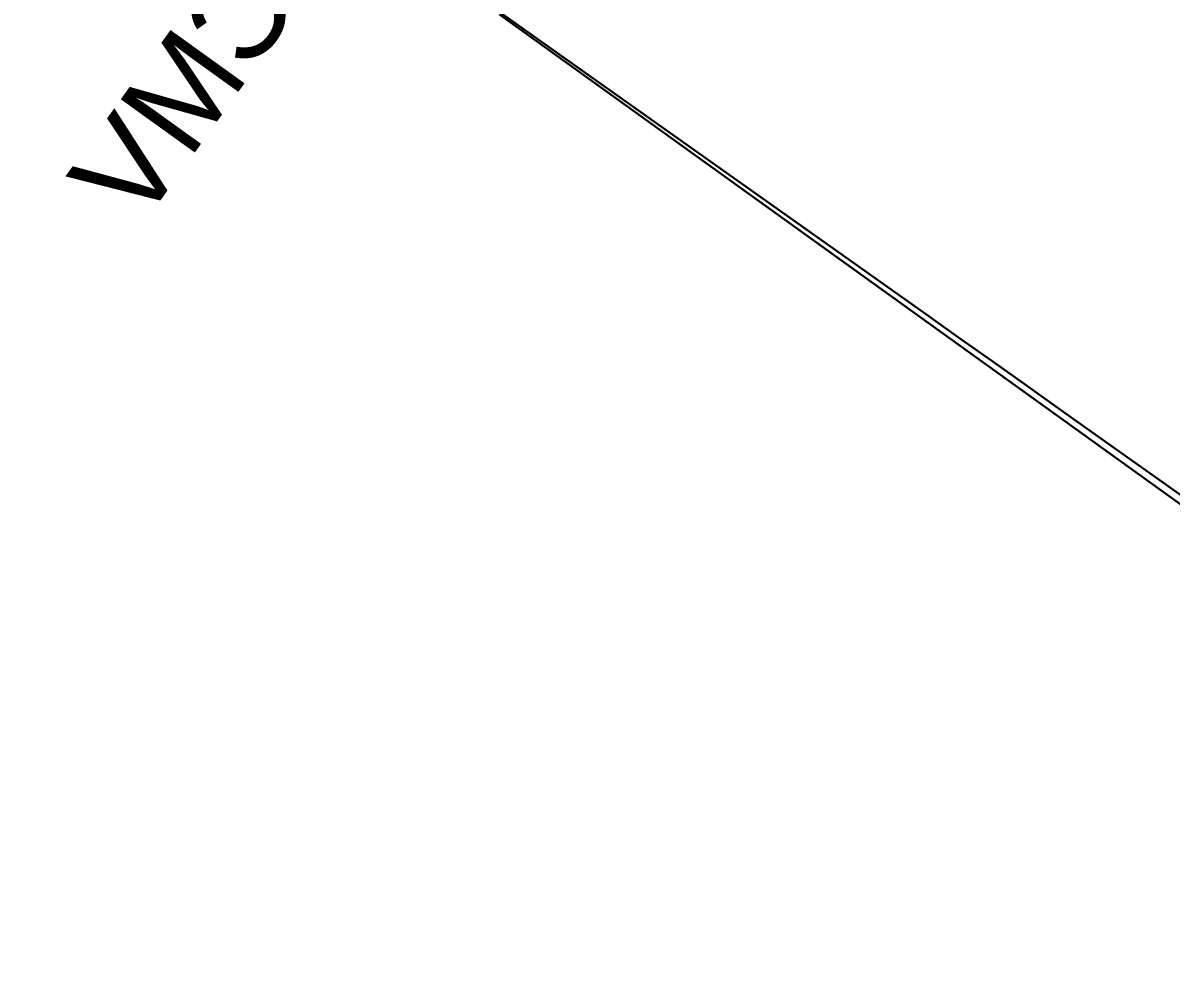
# Model space of a CAD drawing. Header units: metres. Extents: x 307927 to 319454, y 7427883 to 7434056.
# Drawn here: x 309110.2 to 309119.01, y 7432752.86 to 7432760.15 of the extents above; entities that cross this region are included whole.
import ezdxf

# ---------------------------------------------------------------- set-up
doc = ezdxf.new("R2010")
doc.units = ezdxf.units.M
doc.header["$LTSCALE"] = 10
doc.layers.get('0').update_dxf_attribs({"color": 255})
doc.layers.add('Jundiai - Layout MRS_v4_2013-mod$0$--Estudo MRS - Alternativa 1', color=2, linetype='Continuous', lineweight=30)
doc.layers.add('Jundiai - Layout MRS_v4_2013-mod$0$X-VIA-A-REMANEJAR', color=2, linetype='Continuous')
doc.styles.add('Jundiai - Layout MRS_v4_2013-mod$0$Standard', font='arial.ttf')

# ---------------------------------------------------------------- blocks, each defined once
blk = doc.blocks.new('Jundiai - Layout MRS_v4_2013-mod$0$amv10_ot_dm_e-flat-4')
at = {"layer": 'Jundiai - Layout MRS_v4_2013-mod$0$--Estudo MRS - Alternativa 1'}
blk.add_line((-9.5948, 2.7056), (0, 0), dxfattribs=at)
at = {"layer": 'Jundiai - Layout MRS_v4_2013-mod$0$--Estudo MRS - Alternativa 1', "style": 'Jundiai - Layout MRS_v4_2013-mod$0$Standard'}
blk.add_text('CMV', height=0.7, rotation=74.25213, dxfattribs=at).set_placement((-10.6151, 3.8069))
blk = doc.blocks.new('ACAD_Jundiai-plataforma-acucar_Rn_2020 09 10 - GEOFERENCIADO')
at = {"layer": 'Jundiai - Layout MRS_v4_2013-mod$0$X-VIA-A-REMANEJAR', "lineweight": 30}
for points in [[(309208.4934, 7432692.3181), (309133.4108, 7432746.2909, 0.00166), (309117.1222, 7432757.918), (309045.8005, 7432808.4722, -0.003106), (309015.6634, 7432830.1165), (308973.9367, 7432860.4789, 0.003134), (308943.2555, 7432882.5114), (308848.5473, 7432949.6263, -0.002246), (308826.7206, 7432965.2417), (308801.6991, 7432983.313, 0.001645), (308785.5858, 7432994.8702), (308722.1383, 7433040.0618, -0.032125), (308618.0231, 7433124.7979), (308599.7976, 7433141.6873, -0.030568), (308545.3207, 7433198.7395), (308520.8305, 7433227.7449, -0.032676), (308501.7752, 7433253.5604), (308130.8211, 7433831.6189)], [(309210.9739, 7432695.7691), (309135.8914, 7432749.7418, 0.00166), (309119.5799, 7432761.3853), (309048.2582, 7432811.9395, -0.003106), (309018.1639, 7432833.553), (308976.4373, 7432863.9154, 0.003134), (308945.7128, 7432885.9789), (308851.0046, 7432953.0939, -0.002246), (308829.2089, 7432968.687), (308804.1875, 7432986.7584, 0.001645), (308788.0514, 7432998.3318), (308724.604, 7433043.5235, -0.032125), (308620.9119, 7433127.9152), (308602.6864, 7433144.8045, -0.030568), (308548.5681, 7433201.4813), (308524.0778, 7433230.4867, -0.032676), (308505.3521, 7433255.8557), (308158.5784, 7433796.2339)]]:
    blk.add_lwpolyline(points, format="xyb", dxfattribs=at)
at = {"layer": 'Jundiai - Layout MRS_v4_2013-mod$0$--Estudo MRS - Alternativa 1', "color": 6, "xscale": -1, "rotation": 128.5418430117284}
blk.add_blockref('Jundiai - Layout MRS_v4_2013-mod$0$amv10_ot_dm_e-flat-4', (309121.9472, 7432754.3943), dxfattribs=at)

msp = doc.modelspace()

# ---------------------------------------------------------------- block references
msp.add_blockref('ACAD_Jundiai-plataforma-acucar_Rn_2020 09 10 - GEOFERENCIADO', (0, 0))

doc.saveas('drawing.dxf')
